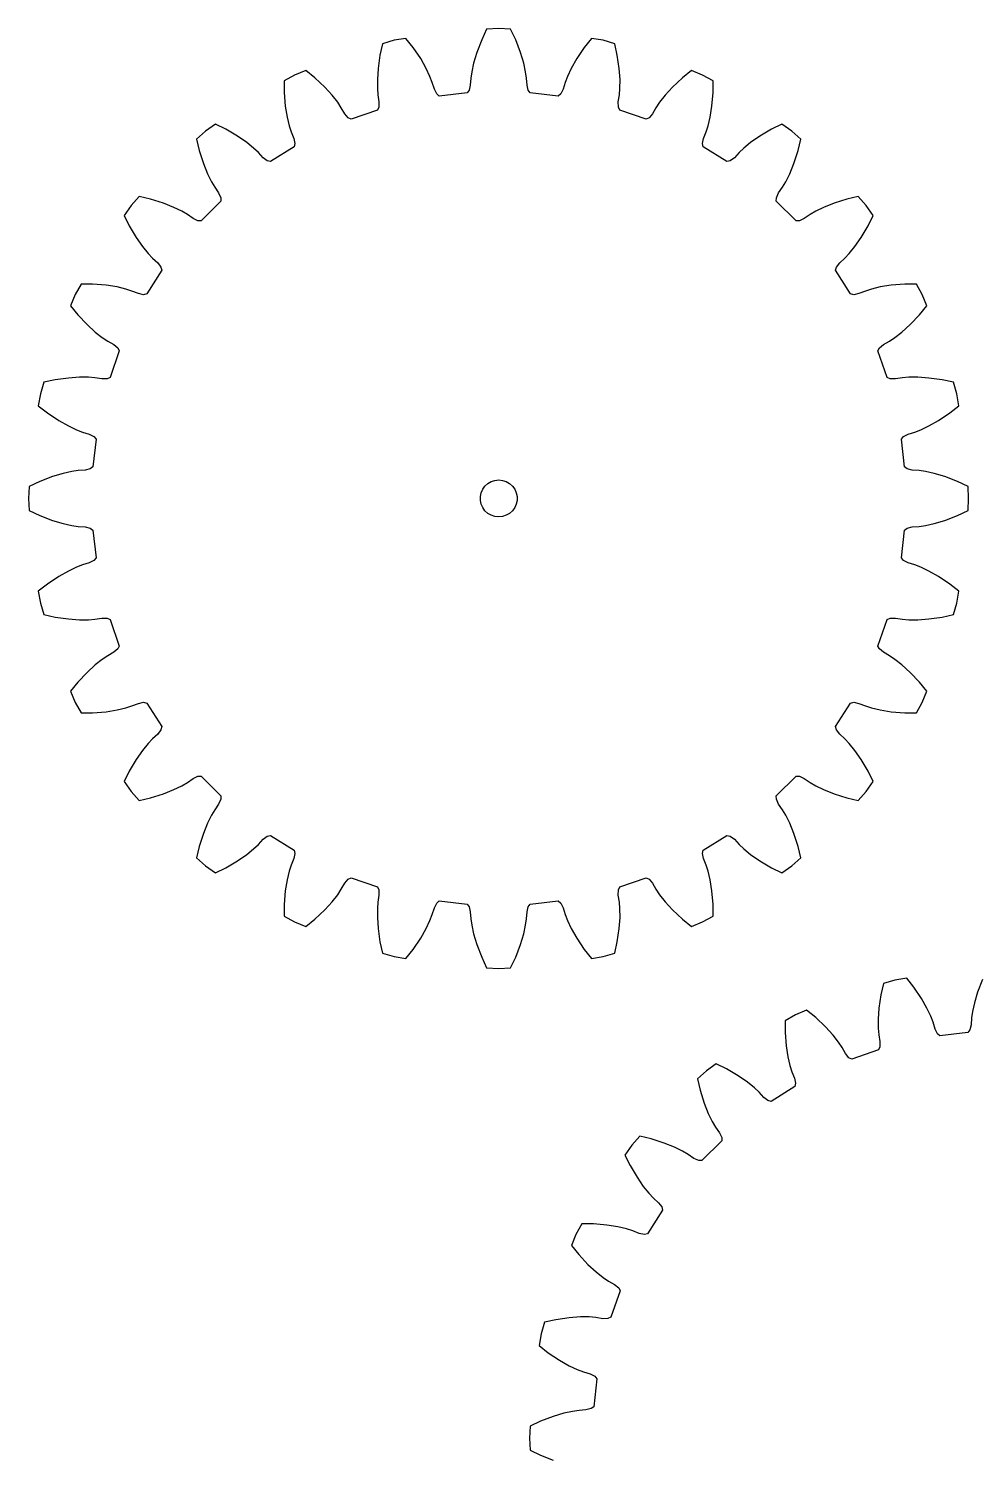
# Model space of a CAD drawing. Extents: x 0 to 158, y 0 to 229.
# Drawn here: x 0 to 77.3, y 113 to 229.2 of the extents above; entities that cross this region are included whole.
import ezdxf

# ---------------------------------------------------------------- set-up
doc = ezdxf.new("R2010")
doc.units = 0

msp = doc.modelspace()

# ---------------------------------------------------------------- linework, layer by layer
for p, q in [((37.22, 229.13), (36.82, 228.28)), ((38.2, 229.18), (37.22, 229.13)), ((39.17, 229.13), (38.2, 229.18)), ((39.58, 228.28), (39.17, 229.13)), ((28.76, 227.95), (28.55, 227.03)), ((29.7, 228.23), (28.76, 227.95)), ((30.66, 228.39), (29.7, 228.23)), ((31.24, 227.65), (30.66, 228.39)), ((36.82, 228.28), (36.42, 227.25)), ((39.97, 227.25), (39.58, 228.28)), ((45.73, 228.39), (45.15, 227.65)), ((46.7, 228.23), (45.73, 228.39)), ((47.64, 227.95), (46.7, 228.23)), ((47.84, 227.03), (47.64, 227.95)), ((28.55, 227.03), (28.4, 225.95)), ((31.86, 226.74), (31.24, 227.65)), ((32.3, 225.95), (31.86, 226.74)), ((36.42, 227.25), (36.16, 226.38)), ((40.23, 226.38), (39.97, 227.25)), ((44.54, 226.74), (44.09, 225.95)), ((45.15, 227.65), (44.54, 226.74)), ((48, 225.95), (47.84, 227.03)), ((22.53, 225.77), (21.62, 225.4)), ((23.26, 225.18), (22.53, 225.77)), ((28.4, 225.95), (28.34, 225.04)), ((32.61, 225.3), (32.3, 225.95)), ((36.01, 225.68), (35.93, 225.15)), ((36.16, 226.38), (36.01, 225.68)), ((40.39, 225.68), (40.23, 226.38)), ((40.46, 225.15), (40.39, 225.68)), ((44.09, 225.95), (43.78, 225.3)), ((48.06, 225.04), (48, 225.95)), ((53.87, 225.77), (53.13, 225.18)), ((54.77, 225.4), (53.87, 225.77)), ((21.62, 225.4), (20.77, 224.93)), ((20.77, 224.93), (20.77, 223.98)), ((24.06, 224.43), (23.26, 225.18)), ((24.67, 223.76), (24.06, 224.43)), ((28.34, 225.04), (28.34, 224.32)), ((28.34, 224.32), (28.39, 223.79)), ((32.8, 224.8), (32.61, 225.3)), ((32.97, 224.26), (32.8, 224.8)), ((35.89, 224.59), (35.79, 224.17)), ((35.93, 225.15), (35.89, 224.59)), ((40.5, 224.59), (40.46, 225.15)), ((40.6, 224.17), (40.5, 224.59)), ((43.59, 224.8), (43.43, 224.26)), ((43.78, 225.3), (43.59, 224.8)), ((48.01, 223.79), (48.05, 224.32)), ((48.05, 224.32), (48.06, 225.04)), ((52.33, 224.43), (51.72, 223.76)), ((53.13, 225.18), (52.33, 224.43)), ((55.63, 224.93), (54.77, 225.4)), ((55.62, 223.98), (55.63, 224.93)), ((20.77, 223.98), (20.86, 222.89)), ((25.12, 223.19), (24.67, 223.76)), ((25.41, 222.75), (25.12, 223.19)), ((28.39, 223.79), (28.47, 223.23)), ((28.47, 223.23), (28.47, 222.8)), ((33.16, 223.87), (32.97, 224.26)), ((33.36, 223.7), (33.16, 223.87)), ((35.63, 223.96), (33.36, 223.7)), ((35.79, 224.17), (35.63, 223.96)), ((40.77, 223.96), (40.6, 224.17)), ((43.03, 223.7), (40.77, 223.96)), ((43.24, 223.87), (43.03, 223.7)), ((43.43, 224.26), (43.24, 223.87)), ((47.92, 223.23), (48.01, 223.79)), ((47.93, 222.8), (47.92, 223.23)), ((51.28, 223.19), (50.98, 222.75)), ((51.72, 223.76), (51.28, 223.19)), ((55.53, 222.89), (55.62, 223.98)), ((20.86, 222.89), (21.01, 221.99)), ((25.69, 222.26), (25.41, 222.75)), ((25.97, 221.93), (25.69, 222.26)), ((28.35, 222.56), (26.21, 221.81)), ((28.47, 222.8), (28.35, 222.56)), ((48.04, 222.56), (47.93, 222.8)), ((50.19, 221.81), (48.04, 222.56)), ((50.7, 222.26), (50.43, 221.93)), ((50.98, 222.75), (50.7, 222.26)), ((55.39, 221.99), (55.53, 222.89)), ((14.38, 220.85), (13.65, 220.2)), ((15.18, 221.42), (14.38, 220.85)), ((16.03, 221), (15.18, 221.42)), ((16.97, 220.44), (16.03, 221)), ((21.01, 221.99), (21.17, 221.29)), ((21.17, 221.29), (21.33, 220.79)), ((26.21, 221.81), (25.97, 221.93)), ((50.43, 221.93), (50.19, 221.81)), ((55.06, 220.79), (55.22, 221.29)), ((55.22, 221.29), (55.39, 221.99)), ((60.37, 221), (59.42, 220.44)), ((61.22, 221.42), (60.37, 221)), ((62.01, 220.85), (61.22, 221.42)), ((62.74, 220.2), (62.01, 220.85)), ((13.65, 220.2), (13.87, 219.28)), ((17.72, 219.93), (16.97, 220.44)), ((18.28, 219.47), (17.72, 219.93)), ((21.33, 220.79), (21.54, 220.26)), ((21.54, 220.26), (21.63, 219.84)), ((21.63, 219.84), (21.58, 219.58)), ((54.76, 219.84), (54.85, 220.26)), ((54.82, 219.58), (54.76, 219.84)), ((54.85, 220.26), (55.06, 220.79)), ((58.67, 219.93), (58.12, 219.47)), ((59.42, 220.44), (58.67, 219.93)), ((62.53, 219.28), (62.74, 220.2)), ((13.87, 219.28), (14.2, 218.23)), ((18.67, 219.11), (18.28, 219.47)), ((19.05, 218.69), (18.67, 219.11)), ((19.39, 218.43), (19.05, 218.69)), ((21.58, 219.58), (19.65, 218.37)), ((56.75, 218.37), (54.82, 219.58)), ((57.35, 218.69), (57.01, 218.43)), ((57.73, 219.11), (57.35, 218.69)), ((58.12, 219.47), (57.73, 219.11)), ((62.19, 218.23), (62.53, 219.28)), ((14.2, 218.23), (14.54, 217.39)), ((14.54, 217.39), (14.85, 216.74)), ((19.65, 218.37), (19.39, 218.43)), ((57.01, 218.43), (56.75, 218.37)), ((61.54, 216.74), (61.86, 217.39)), ((61.86, 217.39), (62.19, 218.23)), ((14.85, 216.74), (15.12, 216.29)), ((15.12, 216.29), (15.44, 215.82)), ((60.95, 215.82), (61.27, 216.29)), ((61.27, 216.29), (61.54, 216.74)), ((8.98, 215.53), (8.33, 214.8)), ((9.9, 215.31), (8.98, 215.53)), ((10.95, 214.98), (9.9, 215.31)), ((15.63, 215.16), (14.02, 213.55)), ((15.44, 215.82), (15.63, 215.43)), ((15.63, 215.43), (15.63, 215.16)), ((60.76, 215.16), (60.77, 215.43)), ((62.38, 213.55), (60.76, 215.16)), ((60.77, 215.43), (60.95, 215.82)), ((66.49, 215.31), (65.45, 214.98)), ((67.41, 215.53), (66.49, 215.31)), ((68.06, 214.8), (67.41, 215.53)), ((8.33, 214.8), (7.77, 214)), ((7.77, 214), (8.18, 213.16)), ((11.79, 214.65), (10.95, 214.98)), ((12.44, 214.33), (11.79, 214.65)), ((12.9, 214.06), (12.44, 214.33)), ((13.36, 213.74), (12.9, 214.06)), ((63.5, 214.06), (63.03, 213.74)), ((63.96, 214.33), (63.5, 214.06)), ((64.6, 214.65), (63.96, 214.33)), ((65.45, 214.98), (64.6, 214.65)), ((68.63, 214), (68.06, 214.8)), ((68.21, 213.16), (68.63, 214)), ((8.18, 213.16), (8.74, 212.21)), ((13.75, 213.56), (13.36, 213.74)), ((14.02, 213.55), (13.75, 213.56)), ((62.64, 213.56), (62.38, 213.55)), ((63.03, 213.74), (62.64, 213.56)), ((67.66, 212.21), (68.21, 213.16)), ((8.74, 212.21), (9.26, 211.46)), ((67.14, 211.46), (67.66, 212.21)), ((9.26, 211.46), (9.71, 210.9)), ((9.71, 210.9), (10.07, 210.52)), ((10.07, 210.52), (10.49, 210.14)), ((65.91, 210.14), (66.32, 210.52)), ((66.32, 210.52), (66.69, 210.9)), ((66.69, 210.9), (67.14, 211.46)), ((10.82, 209.54), (9.6, 207.61)), ((10.49, 210.14), (10.75, 209.8)), ((10.75, 209.8), (10.82, 209.54)), ((65.58, 209.54), (65.64, 209.8)), ((66.79, 207.61), (65.58, 209.54)), ((65.64, 209.8), (65.91, 210.14)), ((4.26, 208.41), (3.78, 207.56)), ((5.2, 208.41), (4.26, 208.41)), ((6.29, 208.32), (5.2, 208.41)), ((7.19, 208.18), (6.29, 208.32)), ((7.89, 208.01), (7.19, 208.18)), ((69.2, 208.18), (68.5, 208.01)), ((70.1, 208.32), (69.2, 208.18)), ((71.2, 208.41), (70.1, 208.32)), ((72.14, 208.41), (71.2, 208.41)), ((72.61, 207.56), (72.14, 208.41)), ((3.78, 207.56), (3.41, 206.66)), ((8.4, 207.85), (7.89, 208.01)), ((8.92, 207.64), (8.4, 207.85)), ((9.34, 207.55), (8.92, 207.64)), ((9.6, 207.61), (9.34, 207.55)), ((67.05, 207.55), (66.79, 207.61)), ((67.47, 207.64), (67.05, 207.55)), ((68, 207.85), (67.47, 207.64)), ((68.5, 208.01), (68, 207.85)), ((72.99, 206.66), (72.61, 207.56)), ((3.41, 206.66), (4, 205.92)), ((4, 205.92), (4.75, 205.12)), ((71.64, 205.12), (72.39, 205.92)), ((72.39, 205.92), (72.99, 206.66)), ((4.75, 205.12), (5.42, 204.51)), ((70.97, 204.51), (71.64, 205.12)), ((5.42, 204.51), (5.99, 204.07)), ((5.99, 204.07), (6.43, 203.77)), ((6.43, 203.77), (6.92, 203.49)), ((6.92, 203.49), (7.25, 203.22)), ((69.14, 203.22), (69.47, 203.49)), ((69.47, 203.49), (69.96, 203.77)), ((69.96, 203.77), (70.4, 204.07)), ((70.4, 204.07), (70.97, 204.51)), ((7.37, 202.98), (6.62, 200.83)), ((7.25, 203.22), (7.37, 202.98)), ((69.02, 202.98), (69.14, 203.22)), ((69.77, 200.83), (69.02, 202.98)), ((1.23, 200.43), (0.96, 199.49)), ((2.15, 200.63), (1.23, 200.43)), ((3.24, 200.78), (2.15, 200.63)), ((4.14, 200.85), (3.24, 200.78)), ((4.86, 200.84), (4.14, 200.85)), ((5.39, 200.8), (4.86, 200.84)), ((5.95, 200.71), (5.39, 200.8)), ((6.38, 200.72), (5.95, 200.71)), ((6.62, 200.83), (6.38, 200.72)), ((70.02, 200.72), (69.77, 200.83)), ((70.45, 200.71), (70.02, 200.72)), ((71, 200.8), (70.45, 200.71)), ((71.53, 200.84), (71, 200.8)), ((72.25, 200.85), (71.53, 200.84)), ((73.16, 200.78), (72.25, 200.85)), ((74.25, 200.63), (73.16, 200.78)), ((75.17, 200.43), (74.25, 200.63)), ((75.44, 199.49), (75.17, 200.43)), ((0.96, 199.49), (0.79, 198.52)), ((75.6, 198.52), (75.44, 199.49)), ((0.79, 198.52), (1.54, 197.94)), ((1.54, 197.94), (2.45, 197.33)), ((73.95, 197.33), (74.86, 197.94)), ((74.86, 197.94), (75.6, 198.52)), ((2.45, 197.33), (3.24, 196.88)), ((3.24, 196.88), (3.89, 196.57)), ((3.89, 196.57), (4.38, 196.38)), ((72.01, 196.38), (72.51, 196.57)), ((72.51, 196.57), (73.16, 196.88)), ((73.16, 196.88), (73.95, 197.33)), ((4.38, 196.38), (4.92, 196.22)), ((4.92, 196.22), (5.31, 196.02)), ((5.48, 195.82), (5.22, 193.56)), ((5.31, 196.02), (5.48, 195.82)), ((70.92, 195.82), (71.09, 196.02)), ((71.17, 193.56), (70.92, 195.82)), ((71.09, 196.02), (71.47, 196.22)), ((71.47, 196.22), (72.01, 196.38)), ((2.8, 193.02), (1.93, 192.76)), ((3.5, 193.18), (2.8, 193.02)), ((4.03, 193.25), (3.5, 193.18)), ((4.59, 193.29), (4.03, 193.25)), ((5.01, 193.39), (4.59, 193.29)), ((5.22, 193.56), (5.01, 193.39)), ((71.38, 193.39), (71.17, 193.56)), ((71.8, 193.29), (71.38, 193.39)), ((72.36, 193.25), (71.8, 193.29)), ((72.89, 193.18), (72.36, 193.25)), ((73.59, 193.02), (72.89, 193.18)), ((74.46, 192.76), (73.59, 193.02)), ((0.05, 191.96), (0, 190.99)), ((0.91, 192.37), (0.05, 191.96)), ((1.93, 192.76), (0.91, 192.37)), ((36.9, 191.74), (37.08, 191.99)), ((37.08, 191.99), (37.32, 192.2)), ((37.32, 192.2), (37.59, 192.36)), ((37.59, 192.36), (37.89, 192.45)), ((37.89, 192.45), (38.2, 192.49)), ((38.2, 192.49), (38.51, 192.45)), ((38.51, 192.45), (38.81, 192.36)), ((38.81, 192.36), (39.08, 192.2)), ((39.08, 192.2), (39.31, 191.99)), ((39.31, 191.99), (39.5, 191.74)), ((75.49, 192.37), (74.46, 192.76)), ((76.34, 191.96), (75.49, 192.37)), ((76.39, 190.99), (76.34, 191.96)), ((0, 190.99), (0.05, 190.01)), ((36.71, 191.14), (36.77, 191.45)), ((36.71, 190.83), (36.71, 191.14)), ((36.77, 190.52), (36.71, 190.83)), ((36.77, 191.45), (36.9, 191.74)), ((39.5, 191.74), (39.62, 191.45)), ((39.62, 191.45), (39.69, 191.14)), ((39.69, 190.83), (39.62, 190.52)), ((39.69, 191.14), (39.69, 190.83)), ((76.34, 190.01), (76.39, 190.99)), ((0.05, 190.01), (0.91, 189.61)), ((0.91, 189.61), (1.93, 189.21)), ((36.9, 190.24), (36.77, 190.52)), ((37.08, 189.98), (36.9, 190.24)), ((37.32, 189.77), (37.08, 189.98)), ((37.59, 189.62), (37.32, 189.77)), ((37.89, 189.52), (37.59, 189.62)), ((38.2, 189.49), (37.89, 189.52)), ((38.51, 189.52), (38.2, 189.49)), ((38.81, 189.62), (38.51, 189.52)), ((39.08, 189.77), (38.81, 189.62)), ((39.31, 189.98), (39.08, 189.77)), ((39.5, 190.24), (39.31, 189.98)), ((39.62, 190.52), (39.5, 190.24)), ((74.46, 189.21), (75.49, 189.61)), ((75.49, 189.61), (76.34, 190.01)), ((1.93, 189.21), (2.8, 188.95)), ((2.8, 188.95), (3.5, 188.8)), ((3.5, 188.8), (4.03, 188.72)), ((4.03, 188.72), (4.59, 188.68)), ((4.59, 188.68), (5.01, 188.58)), ((5.01, 188.58), (5.22, 188.42)), ((5.22, 188.42), (5.48, 186.15)), ((70.92, 186.15), (71.17, 188.42)), ((71.17, 188.42), (71.38, 188.58)), ((71.38, 188.58), (71.8, 188.68)), ((71.8, 188.68), (72.36, 188.72)), ((72.36, 188.72), (72.89, 188.8)), ((72.89, 188.8), (73.59, 188.95)), ((73.59, 188.95), (74.46, 189.21)), ((5.48, 186.15), (5.31, 185.95)), ((71.09, 185.95), (70.92, 186.15)), ((3.24, 185.09), (2.45, 184.64)), ((3.89, 185.4), (3.24, 185.09)), ((4.38, 185.59), (3.89, 185.4)), ((4.92, 185.75), (4.38, 185.59)), ((5.31, 185.95), (4.92, 185.75)), ((71.47, 185.75), (71.09, 185.95)), ((72.01, 185.59), (71.47, 185.75)), ((72.51, 185.4), (72.01, 185.59)), ((73.16, 185.09), (72.51, 185.4)), ((73.95, 184.64), (73.16, 185.09)), ((1.54, 184.03), (0.79, 183.45)), ((2.45, 184.64), (1.54, 184.03)), ((74.86, 184.03), (73.95, 184.64)), ((75.6, 183.45), (74.86, 184.03)), ((0.79, 183.45), (0.96, 182.49)), ((0.96, 182.49), (1.23, 181.55)), ((75.17, 181.55), (75.44, 182.49)), ((75.44, 182.49), (75.6, 183.45)), ((1.23, 181.55), (2.15, 181.34)), ((2.15, 181.34), (3.24, 181.19)), ((73.16, 181.19), (74.25, 181.34)), ((74.25, 181.34), (75.17, 181.55)), ((3.24, 181.19), (4.14, 181.13)), ((4.14, 181.13), (4.86, 181.13)), ((4.86, 181.13), (5.39, 181.17)), ((5.39, 181.17), (5.95, 181.26)), ((5.95, 181.26), (6.38, 181.26)), ((6.38, 181.26), (6.62, 181.14)), ((6.62, 181.14), (7.37, 178.99)), ((69.02, 178.99), (69.77, 181.14)), ((69.77, 181.14), (70.02, 181.26)), ((70.02, 181.26), (70.45, 181.26)), ((70.45, 181.26), (71, 181.17)), ((71, 181.17), (71.53, 181.13)), ((71.53, 181.13), (72.25, 181.13)), ((72.25, 181.13), (73.16, 181.19)), ((7.37, 178.99), (7.25, 178.76)), ((69.14, 178.76), (69.02, 178.99)), ((5.99, 177.91), (5.42, 177.46)), ((6.43, 178.2), (5.99, 177.91)), ((6.92, 178.48), (6.43, 178.2)), ((7.25, 178.76), (6.92, 178.48)), ((69.47, 178.48), (69.14, 178.76)), ((69.96, 178.2), (69.47, 178.48)), ((70.4, 177.91), (69.96, 178.2)), ((70.97, 177.46), (70.4, 177.91)), ((4.75, 176.85), (4, 176.05)), ((5.42, 177.46), (4.75, 176.85)), ((71.64, 176.85), (70.97, 177.46)), ((72.39, 176.05), (71.64, 176.85)), ((4, 176.05), (3.41, 175.32)), ((72.99, 175.32), (72.39, 176.05)), ((3.41, 175.32), (3.78, 174.41)), ((3.78, 174.41), (4.26, 173.56)), ((8.92, 174.33), (9.34, 174.42)), ((9.34, 174.42), (9.6, 174.36)), ((9.6, 174.36), (10.82, 172.44)), ((65.58, 172.44), (66.79, 174.36)), ((66.79, 174.36), (67.05, 174.42)), ((67.05, 174.42), (67.47, 174.33)), ((72.14, 173.56), (72.61, 174.41)), ((72.61, 174.41), (72.99, 175.32)), ((4.26, 173.56), (5.2, 173.56)), ((5.2, 173.56), (6.29, 173.65)), ((6.29, 173.65), (7.19, 173.8)), ((7.19, 173.8), (7.89, 173.96)), ((7.89, 173.96), (8.4, 174.12)), ((8.4, 174.12), (8.92, 174.33)), ((67.47, 174.33), (68, 174.12)), ((68, 174.12), (68.5, 173.96)), ((68.5, 173.96), (69.2, 173.8)), ((69.2, 173.8), (70.1, 173.65)), ((70.1, 173.65), (71.2, 173.56)), ((71.2, 173.56), (72.14, 173.56)), ((10.75, 172.18), (10.49, 171.84)), ((10.82, 172.44), (10.75, 172.18)), ((65.64, 172.18), (65.58, 172.44)), ((65.91, 171.84), (65.64, 172.18)), ((9.71, 171.07), (9.26, 170.51)), ((10.07, 171.45), (9.71, 171.07)), ((10.49, 171.84), (10.07, 171.45)), ((66.32, 171.45), (65.91, 171.84)), ((66.69, 171.07), (66.32, 171.45)), ((67.14, 170.51), (66.69, 171.07)), ((8.74, 169.76), (8.18, 168.81)), ((9.26, 170.51), (8.74, 169.76)), ((67.66, 169.76), (67.14, 170.51)), ((68.21, 168.81), (67.66, 169.76)), ((8.18, 168.81), (7.77, 167.97)), ((68.63, 167.97), (68.21, 168.81)), ((7.77, 167.97), (8.33, 167.17)), ((11.79, 167.33), (12.44, 167.64)), ((12.44, 167.64), (12.9, 167.91)), ((12.9, 167.91), (13.36, 168.23)), ((13.36, 168.23), (13.75, 168.41)), ((13.75, 168.41), (14.02, 168.42)), ((14.02, 168.42), (15.63, 166.81)), ((60.76, 166.81), (62.38, 168.42)), ((62.38, 168.42), (62.64, 168.41)), ((62.64, 168.41), (63.03, 168.23)), ((63.03, 168.23), (63.5, 167.91)), ((63.5, 167.91), (63.96, 167.64)), ((63.96, 167.64), (64.6, 167.33)), ((68.06, 167.17), (68.63, 167.97)), ((8.33, 167.17), (8.98, 166.44)), ((8.98, 166.44), (9.9, 166.66)), ((9.9, 166.66), (10.95, 166.99)), ((10.95, 166.99), (11.79, 167.33)), ((15.63, 166.54), (15.44, 166.15)), ((15.63, 166.81), (15.63, 166.54)), ((60.77, 166.54), (60.76, 166.81)), ((60.95, 166.15), (60.77, 166.54)), ((64.6, 167.33), (65.45, 166.99)), ((65.45, 166.99), (66.49, 166.66)), ((66.49, 166.66), (67.41, 166.44)), ((67.41, 166.44), (68.06, 167.17)), ((14.85, 165.23), (14.54, 164.58)), ((15.12, 165.69), (14.85, 165.23)), ((15.44, 166.15), (15.12, 165.69)), ((61.27, 165.69), (60.95, 166.15)), ((61.54, 165.23), (61.27, 165.69)), ((61.86, 164.58), (61.54, 165.23)), ((14.54, 164.58), (14.2, 163.74)), ((62.19, 163.74), (61.86, 164.58)), ((14.2, 163.74), (13.87, 162.69)), ((18.28, 162.5), (18.67, 162.86)), ((18.67, 162.86), (19.05, 163.28)), ((19.05, 163.28), (19.39, 163.54)), ((19.39, 163.54), (19.65, 163.6)), ((19.65, 163.6), (21.58, 162.39)), ((54.82, 162.39), (56.75, 163.6)), ((56.75, 163.6), (57.01, 163.54)), ((57.01, 163.54), (57.35, 163.28)), ((57.35, 163.28), (57.73, 162.86)), ((57.73, 162.86), (58.12, 162.5)), ((62.53, 162.69), (62.19, 163.74)), ((13.87, 162.69), (13.65, 161.77)), ((13.65, 161.77), (14.38, 161.12)), ((16.97, 161.53), (17.72, 162.04)), ((17.72, 162.04), (18.28, 162.5)), ((21.54, 161.71), (21.33, 161.19)), ((21.63, 162.13), (21.54, 161.71)), ((21.58, 162.39), (21.63, 162.13)), ((54.76, 162.13), (54.82, 162.39)), ((54.85, 161.71), (54.76, 162.13)), ((55.06, 161.19), (54.85, 161.71)), ((58.12, 162.5), (58.67, 162.04)), ((58.67, 162.04), (59.42, 161.53)), ((62.01, 161.12), (62.74, 161.77)), ((62.74, 161.77), (62.53, 162.69)), ((14.38, 161.12), (15.18, 160.56)), ((15.18, 160.56), (16.03, 160.97)), ((16.03, 160.97), (16.97, 161.53)), ((21.17, 160.68), (21.01, 159.98)), ((21.33, 161.19), (21.17, 160.68)), ((55.22, 160.68), (55.06, 161.19)), ((55.39, 159.98), (55.22, 160.68)), ((59.42, 161.53), (60.37, 160.97)), ((60.37, 160.97), (61.22, 160.56)), ((61.22, 160.56), (62.01, 161.12)), ((21.01, 159.98), (20.86, 159.08)), ((25.41, 159.22), (25.69, 159.71)), ((25.69, 159.71), (25.97, 160.04)), ((25.97, 160.04), (26.21, 160.16)), ((26.21, 160.16), (28.35, 159.41)), ((28.35, 159.41), (28.47, 159.17)), ((47.93, 159.17), (48.04, 159.41)), ((48.04, 159.41), (50.19, 160.16)), ((50.19, 160.16), (50.43, 160.04)), ((50.43, 160.04), (50.7, 159.71)), ((50.7, 159.71), (50.98, 159.22)), ((55.53, 159.08), (55.39, 159.98)), ((20.86, 159.08), (20.77, 157.99)), ((24.06, 157.54), (24.67, 158.21)), ((24.67, 158.21), (25.12, 158.78)), ((25.12, 158.78), (25.41, 159.22)), ((28.39, 158.18), (28.34, 157.65)), ((28.47, 158.74), (28.39, 158.18)), ((28.47, 159.17), (28.47, 158.74)), ((32.97, 157.71), (33.16, 158.1)), ((33.16, 158.1), (33.36, 158.27)), ((33.36, 158.27), (35.63, 158.01)), ((40.77, 158.01), (43.03, 158.27)), ((43.03, 158.27), (43.24, 158.1)), ((43.24, 158.1), (43.43, 157.71)), ((47.92, 158.74), (47.93, 159.17)), ((48.01, 158.18), (47.92, 158.74)), ((48.05, 157.65), (48.01, 158.18)), ((50.98, 159.22), (51.28, 158.78)), ((51.28, 158.78), (51.72, 158.21)), ((51.72, 158.21), (52.33, 157.54)), ((55.62, 157.99), (55.53, 159.08)), ((20.77, 157.99), (20.77, 157.04)), ((20.77, 157.04), (21.62, 156.57)), ((23.26, 156.79), (24.06, 157.54)), ((28.34, 157.65), (28.34, 156.93)), ((28.34, 156.93), (28.4, 156.02)), ((32.61, 156.68), (32.8, 157.17)), ((32.8, 157.17), (32.97, 157.71)), ((35.63, 158.01), (35.79, 157.8)), ((35.79, 157.8), (35.89, 157.38)), ((35.89, 157.38), (35.93, 156.82)), ((40.46, 156.82), (40.5, 157.38)), ((40.5, 157.38), (40.6, 157.8)), ((40.6, 157.8), (40.77, 158.01)), ((43.43, 157.71), (43.59, 157.17)), ((43.59, 157.17), (43.78, 156.68)), ((48, 156.02), (48.06, 156.93)), ((48.06, 156.93), (48.05, 157.65)), ((52.33, 157.54), (53.13, 156.79)), ((54.77, 156.57), (55.63, 157.04)), ((55.63, 157.04), (55.62, 157.99)), ((21.62, 156.57), (22.53, 156.2)), ((22.53, 156.2), (23.26, 156.79)), ((28.4, 156.02), (28.55, 154.94)), ((31.86, 155.24), (32.3, 156.03)), ((32.3, 156.03), (32.61, 156.68)), ((35.93, 156.82), (36.01, 156.29)), ((36.01, 156.29), (36.16, 155.59)), ((40.23, 155.59), (40.39, 156.29)), ((40.39, 156.29), (40.46, 156.82)), ((43.78, 156.68), (44.09, 156.03)), ((44.09, 156.03), (44.54, 155.24)), ((47.84, 154.94), (48, 156.02)), ((53.13, 156.79), (53.87, 156.2)), ((53.87, 156.2), (54.77, 156.57)), ((28.55, 154.94), (28.76, 154.02)), ((31.24, 154.32), (31.86, 155.24)), ((36.16, 155.59), (36.42, 154.72)), ((36.42, 154.72), (36.82, 153.7)), ((39.58, 153.7), (39.97, 154.72)), ((39.97, 154.72), (40.23, 155.59)), ((44.54, 155.24), (45.15, 154.32)), ((47.64, 154.02), (47.84, 154.94)), ((28.76, 154.02), (29.7, 153.75)), ((29.7, 153.75), (30.66, 153.58)), ((30.66, 153.58), (31.24, 154.32)), ((36.82, 153.7), (37.22, 152.84)), ((39.17, 152.84), (39.58, 153.7)), ((45.15, 154.32), (45.73, 153.58)), ((45.73, 153.58), (46.7, 153.75)), ((46.7, 153.75), (47.64, 154.02)), ((37.22, 152.84), (38.2, 152.79)), ((38.2, 152.79), (39.17, 152.84)), ((69.46, 151.56), (69.25, 150.64)), ((70.39, 151.83), (69.46, 151.56)), ((71.36, 151.99), (70.39, 151.83)), ((71.94, 151.25), (71.36, 151.99)), ((72.55, 150.34), (71.94, 151.25)), ((77.52, 151.88), (77.12, 150.86)), ((69.25, 150.64), (69.1, 149.55)), ((73, 149.55), (72.55, 150.34)), ((76.86, 149.99), (76.7, 149.28)), ((77.12, 150.86), (76.86, 149.99)), ((62.32, 149.01), (61.47, 148.53)), ((63.22, 149.38), (62.32, 149.01)), ((63.96, 148.79), (63.22, 149.38)), ((64.76, 148.03), (63.96, 148.79)), ((69.1, 149.55), (69.03, 148.65)), ((73.31, 148.9), (73, 149.55)), ((73.5, 148.41), (73.31, 148.9)), ((76.7, 149.28), (76.63, 148.76)), ((61.47, 148.53), (61.47, 147.59)), ((65.37, 147.36), (64.76, 148.03)), ((69.03, 148.65), (69.04, 147.93)), ((69.04, 147.93), (69.08, 147.4)), ((73.66, 147.86), (73.5, 148.41)), ((73.86, 147.48), (73.66, 147.86)), ((76.49, 147.78), (76.32, 147.57)), ((76.59, 148.19), (76.49, 147.78)), ((76.63, 148.76), (76.59, 148.19)), ((61.47, 147.59), (61.56, 146.5)), ((61.56, 146.5), (61.7, 145.6)), ((65.82, 146.8), (65.37, 147.36)), ((66.11, 146.36), (65.82, 146.8)), ((69.08, 147.4), (69.17, 146.84)), ((69.17, 146.84), (69.16, 146.41)), ((74.06, 147.31), (73.86, 147.48)), ((76.32, 147.57), (74.06, 147.31)), ((61.7, 145.6), (61.87, 144.9)), ((66.39, 145.87), (66.11, 146.36)), ((66.66, 145.53), (66.39, 145.87)), ((66.9, 145.41), (66.66, 145.53)), ((69.05, 146.17), (66.9, 145.41)), ((69.16, 146.41), (69.05, 146.17)), ((55.08, 144.46), (54.35, 143.8)), ((55.88, 145.02), (55.08, 144.46)), ((56.72, 144.61), (55.88, 145.02)), ((57.67, 144.05), (56.72, 144.61)), ((61.87, 144.9), (62.03, 144.39)), ((62.03, 144.39), (62.24, 143.87)), ((54.35, 143.8), (54.57, 142.89)), ((58.42, 143.53), (57.67, 144.05)), ((58.98, 143.08), (58.42, 143.53)), ((59.36, 142.72), (58.98, 143.08)), ((62.27, 143.19), (60.34, 141.97)), ((62.24, 143.87), (62.33, 143.45)), ((62.33, 143.45), (62.27, 143.19)), ((54.57, 142.89), (54.9, 141.84)), ((54.9, 141.84), (55.23, 141)), ((59.74, 142.3), (59.36, 142.72)), ((60.08, 142.04), (59.74, 142.3)), ((60.34, 141.97), (60.08, 142.04)), ((55.23, 141), (55.55, 140.35)), ((55.55, 140.35), (55.82, 139.89)), ((55.82, 139.89), (56.14, 139.43)), ((49.03, 138.41), (48.46, 137.61)), ((49.68, 139.14), (49.03, 138.41)), ((50.6, 138.92), (49.68, 139.14)), ((51.65, 138.59), (50.6, 138.92)), ((52.49, 138.25), (51.65, 138.59)), ((56.33, 138.77), (54.72, 137.16)), ((56.14, 139.43), (56.32, 139.04)), ((56.32, 139.04), (56.33, 138.77)), ((48.46, 137.61), (48.88, 136.76)), ((53.14, 137.93), (52.49, 138.25)), ((53.59, 137.67), (53.14, 137.93)), ((54.06, 137.34), (53.59, 137.67)), ((54.45, 137.16), (54.06, 137.34)), ((54.72, 137.16), (54.45, 137.16)), ((48.88, 136.76), (49.44, 135.82)), ((49.44, 135.82), (49.95, 135.07)), ((49.95, 135.07), (50.41, 134.51)), ((50.41, 134.51), (50.77, 134.12)), ((50.77, 134.12), (51.19, 133.74)), ((51.19, 133.74), (51.45, 133.4)), ((51.51, 133.14), (50.3, 131.21)), ((51.45, 133.4), (51.51, 133.14)), ((44.95, 132.02), (44.48, 131.16)), ((45.9, 132.01), (44.95, 132.02)), ((46.99, 131.92), (45.9, 132.01)), ((47.89, 131.78), (46.99, 131.92)), ((48.59, 131.62), (47.89, 131.78)), ((49.09, 131.46), (48.59, 131.62)), ((49.62, 131.25), (49.09, 131.46)), ((44.48, 131.16), (44.11, 130.26)), ((44.11, 130.26), (44.7, 129.53)), ((50.04, 131.16), (49.62, 131.25)), ((50.3, 131.21), (50.04, 131.16)), ((44.7, 129.53), (45.45, 128.73)), ((45.45, 128.73), (46.12, 128.12)), ((46.12, 128.12), (46.69, 127.67)), ((46.69, 127.67), (47.13, 127.37)), ((47.13, 127.37), (47.62, 127.1)), ((47.62, 127.1), (47.95, 126.82)), ((47.95, 126.82), (48.07, 126.58)), ((48.07, 126.58), (47.32, 124.43)), ((43.93, 124.39), (42.85, 124.23)), ((44.84, 124.45), (43.93, 124.39)), ((45.56, 124.45), (44.84, 124.45)), ((46.09, 124.4), (45.56, 124.45)), ((46.65, 124.31), (46.09, 124.4)), ((47.32, 124.43), (47.08, 124.32)), ((41.93, 124.03), (41.65, 123.09)), ((42.85, 124.23), (41.93, 124.03)), ((47.08, 124.32), (46.65, 124.31)), ((41.65, 123.09), (41.49, 122.13)), ((41.49, 122.13), (42.23, 121.54)), ((42.23, 121.54), (43.14, 120.93)), ((43.14, 120.93), (43.93, 120.48)), ((43.93, 120.48), (44.58, 120.18)), ((44.58, 120.18), (45.08, 119.99)), ((45.08, 119.99), (45.62, 119.82)), ((45.62, 119.82), (46.01, 119.63)), ((46.18, 119.42), (45.92, 117.16)), ((46.01, 119.63), (46.18, 119.42)), ((42.63, 116.36), (41.6, 115.97)), ((43.5, 116.63), (42.63, 116.36)), ((44.2, 116.78), (43.5, 116.63)), ((44.73, 116.86), (44.2, 116.78)), ((45.29, 116.9), (44.73, 116.86)), ((45.71, 117), (45.29, 116.9)), ((45.92, 117.16), (45.71, 117)), ((40.75, 115.57), (40.7, 114.59)), ((41.6, 115.97), (40.75, 115.57)), ((40.7, 114.59), (40.75, 113.62)), ((40.75, 113.62), (41.6, 113.21)), ((41.6, 113.21), (42.63, 112.82))]:
    msp.add_line(p, q)

doc.saveas('drawing.dxf')
